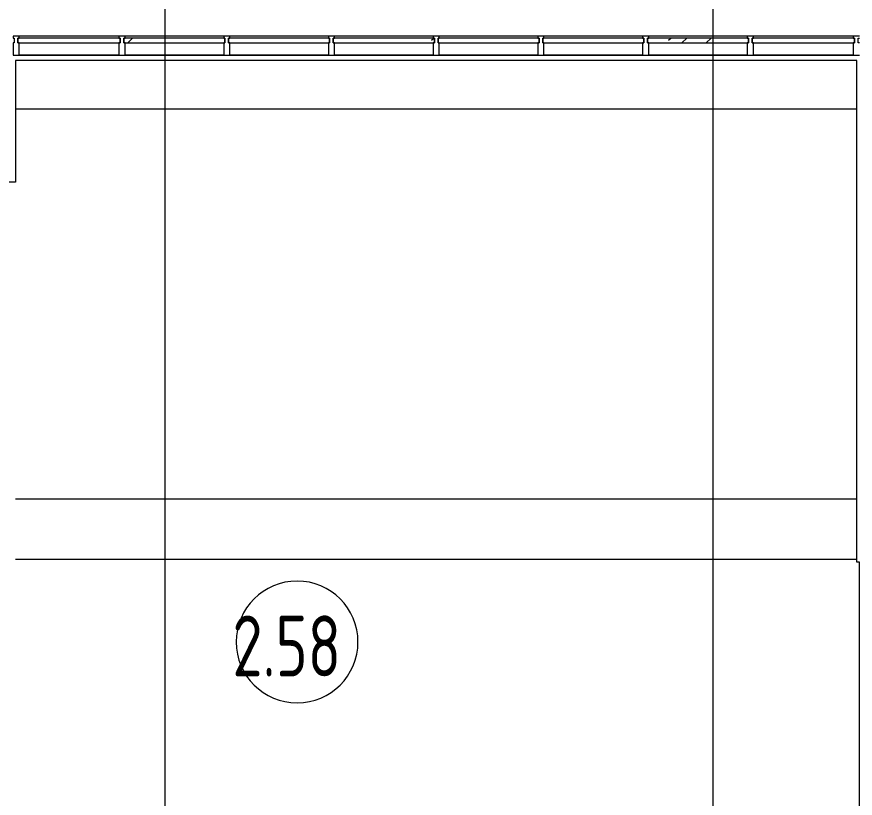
# Model space of a CAD drawing. Header units: millimetres. Extents: x -1113 to 415037, y -3642 to 354837.
# Drawn here: x 155563 to 162448, y 8940 to 15358 of the extents above; entities that cross this region are included whole.
import ezdxf

# ---------------------------------------------------------------- set-up
doc = ezdxf.new("R2010")
doc.units = ezdxf.units.MM
for name, color, linetype, lineweight in [('A-AREA-BNDY', 7, 'Continuous', 5), ('A-AREA-IDEN', 7, 'Continuous', 9), ('A-FLOR', 7, 'Continuous', 9), ('A-GLAZ-CURT', 7, 'Continuous', 9), ('A-GLAZ-CURT-1', 7, 'Continuous', 5), ('A-GLAZ-CURT-2', 7, 'Continuous', 20), ('A-GLAZ-CWMG', 7, 'Continuous', 9), ('A-GLAZ-CWMG-1', 7, 'Continuous', 20), ('Оси', 7, 'Continuous', 9)]:
    doc.layers.add(name, color=color, linetype=linetype, lineweight=lineweight)
doc.styles.add('СПДС', font='ГОСТ тип А.ttf', dxfattribs={"width": 0.9})

# ---------------------------------------------------------------- blocks, each defined once
blk = doc.blocks.new('Системная панель - Стекло - 40мм-23997895-Объем проектирования 2 этажа')
at = {"layer": 'A-GLAZ-CURT-1'}
h = blk.add_hatch(dxfattribs=at)
h.set_pattern_fill('FP_207', color=256, style=0, pattern_type=2)
h.set_pattern_definition([(45, (-7420, -14983), (-565.685, 565.685), [400, -1200]), (45, (-7820, -15183), (-565.685, 565.685), [1200, -400]), (45, (-7020, -15383), (-565.685, 565.685), [400, -1200])])
h.paths.add_polyline_path([(420, -40), (420, 0), (-420, 0), (-420, -40), (410, -40)])
at = {"layer": 'A-GLAZ-CURT-2'}
for p, q in [((420, 0), (-420, 0)), ((-420, 0), (-420, -40)), ((420, -40), (420, 0)), ((-420, -40), (420, -40))]:
    blk.add_line(p, q, dxfattribs=at)
blk = doc.blocks.new('Прямоугольный импост - Импост структурный с накладкой - 160мм-23771928-Объем проектирования 2 этажа')
at = {"layer": 'A-GLAZ-CWMG'}
for p, q in [((7630, 15200), (6810, 15200)), ((7630, 15043), (6810, 15043))]:
    blk.add_line(p, q, dxfattribs=at)
blk = doc.blocks.new('Прямоугольный импост - Импост структурный с накладкой - 160мм-23997896-Объем проектирования 2 этажа')
at = {"layer": 'A-GLAZ-CWMG-1'}
for p, q in [((-50, 40), (-50, 140)), ((-50, 140), (-0.3, 140)), ((-40, 40), (-50, 40)), ((-50, -17), (-50, 0)), ((-50, 0), (-40, 0)), ((-40, 0), (-40, 40)), ((-10, 40), (-10, 0)), ((-0.3, 40), (-10, 40)), ((-10, 0), (-0.3, 0)), ((-0.3, -17), (-50, -17))]:
    blk.add_line(p, q, dxfattribs=at)
blk = doc.blocks.new('Прямоугольный импост - Импост структурный с накладкой - 160мм-23997897-Объем проектирования 2 этажа')
at = {"layer": 'A-GLAZ-CWMG-1'}
for p, q in [((0, 140), (-50, 140)), ((-50, 140), (-50, 40)), ((0, 40), (0, 140)), ((-50, 40), (-40, 40)), ((-40, 0), (-50, 0)), ((-50, 0), (-50, -17)), ((-40, 40), (-40, 0)), ((-10, 0), (-10, 40)), ((-10, 40), (0, 40)), ((0, 0), (-10, 0)), ((0, -17), (0, 0)), ((-50, -17), (0, -17))]:
    blk.add_line(p, q, dxfattribs=at)
blk = doc.blocks.new('Системная панель - Стекло - 40мм-23997898-Объем проектирования 2 этажа')
at = {"layer": 'A-GLAZ-CURT-2'}
for p, q in [((420.1, 0), (-420.1, 0)), ((-420.1, 0), (-420.1, -40)), ((-420.1, -40), (420.1, -40)), ((420.1, -40), (420.1, 0))]:
    blk.add_line(p, q, dxfattribs=at)
blk = doc.blocks.new('Прямоугольный импост - Импост структурный с накладкой - 160мм-23771920-Объем проектирования 2 этажа')
at = {"layer": 'A-GLAZ-CWMG'}
for p, q in [((13660.3, 15200), (12840, 15200)), ((13660.3, 15043), (12840, 15043))]:
    blk.add_line(p, q, dxfattribs=at)
blk = doc.blocks.new('Прямоугольный импост - Импост структурный с накладкой - 160мм-23997894-Объем проектирования 2 этажа')
at = {"layer": 'A-GLAZ-CWMG-1'}
for p, q in [((-25, 40), (-25, 140)), ((-25, 140), (25, 140)), ((25, 140), (25, 40)), ((-15, 40), (-25, 40)), ((-25, -17), (-25, 0)), ((-25, 0), (-15, 0)), ((-15, 0), (-15, 40)), ((15, 40), (15, 0)), ((25, 40), (15, 40)), ((15, 0), (25, 0)), ((25, 0), (25, -17)), ((25, -17), (-25, -17))]:
    blk.add_line(p, q, dxfattribs=at)
blk = doc.blocks.new('Системная панель - Стекло - 40мм-23997899-Объем проектирования 2 этажа')
at = {"layer": 'A-GLAZ-CURT-2'}
for p, q in [((415, 0), (-415, 0)), ((-415, 0), (-415, -40)), ((415, -40), (415, 0)), ((-415, -40), (415, -40))]:
    blk.add_line(p, q, dxfattribs=at)
blk = doc.blocks.new('Прямоугольный импост - Импост структурный с накладкой - 160мм-23771909-Объем проектирования 2 этажа')
at = {"layer": 'A-GLAZ-CWMG'}
for p, q in [((11930, 15200), (11120, 15200)), ((11930, 15043), (11120, 15043))]:
    blk.add_line(p, q, dxfattribs=at)
blk = doc.blocks.new('Системная панель - Стекло - 40мм-V433-Объем проектирования 2 этажа')
at = {"layer": 'A-GLAZ-CURT-2'}
for p, q in [((415, 0), (-415, 0)), ((-415, 0), (-415, -40)), ((415, -40), (415, 0)), ((-415, -40), (415, -40))]:
    blk.add_line(p, q, dxfattribs=at)
blk = doc.blocks.new('Системная панель - Стекло - 40мм-V434-Объем проектирования 2 этажа')
at = {"layer": 'A-GLAZ-CURT-1'}
h = blk.add_hatch(dxfattribs=at)
h.set_pattern_fill('FP_208', color=256, style=0, pattern_type=2)
h.set_pattern_definition([(45, (-10005, -14983), (-565.685, 565.685), [400, -1200]), (45, (-10405, -15183), (-565.685, 565.685), [1200, -400]), (45, (-9605, -15383), (-565.685, 565.685), [400, -1200])])
h.paths.add_polyline_path([(415, -40), (415, 0), (-415, 0), (-415, -40), (405, -40)])
at = {"layer": 'A-GLAZ-CURT-2'}
for p, q in [((415, 0), (-415, 0)), ((-415, 0), (-415, -40)), ((415, -40), (415, 0)), ((-415, -40), (415, -40))]:
    blk.add_line(p, q, dxfattribs=at)
blk = doc.blocks.new('Системная панель - Стекло - 40мм-V435-Объем проектирования 2 этажа')
at = {"layer": 'A-GLAZ-CURT-1'}
h = blk.add_hatch(dxfattribs=at)
h.set_pattern_fill('FP_209', color=256, style=0, pattern_type=2)
h.set_pattern_definition([(45, (-8285, -14983), (-565.685, 565.685), [400, -1200]), (45, (-8685, -15183), (-565.685, 565.685), [1200, -400]), (45, (-7885, -15383), (-565.685, 565.685), [400, -1200])])
h.paths.add_polyline_path([(415, -40), (415, 0), (-415, 0), (-415, -40), (405, -40)])
at = {"layer": 'A-GLAZ-CURT-2'}
for p, q in [((415, 0), (-415, 0)), ((-415, 0), (-415, -40)), ((415, -40), (415, 0)), ((-415, -40), (415, -40))]:
    blk.add_line(p, q, dxfattribs=at)
blk = doc.blocks.new('Системная панель - Стекло - 40мм-V436-Объем проектирования 2 этажа')
at = {"layer": 'A-GLAZ-CURT-1'}
h = blk.add_hatch(dxfattribs=at)
h.set_pattern_fill('FP_210', color=256, style=0, pattern_type=2)
h.set_pattern_definition([(45, (-12585, -14983), (-565.685, 565.685), [400, -1200]), (45, (-12985, -15183), (-565.685, 565.685), [1200, -400]), (45, (-12185, -15383), (-565.685, 565.685), [400, -1200])])
h.paths.add_polyline_path([(415, -40), (415, 0), (-415, 0), (-415, -40), (405, -40)])
at = {"layer": 'A-GLAZ-CURT-2'}
for p, q in [((415, 0), (-415, 0)), ((-415, 0), (-415, -40)), ((415, -40), (415, 0)), ((-415, -40), (415, -40))]:
    blk.add_line(p, q, dxfattribs=at)
blk = doc.blocks.new('Системная панель - Стекло - 40мм-V437-Объем проектирования 2 этажа')
at = {"layer": 'A-GLAZ-CURT-1'}
h = blk.add_hatch(dxfattribs=at)
h.set_pattern_fill('FP_211', color=256, style=0, pattern_type=2)
h.set_pattern_definition([(45, (-10865, -14983), (-565.685, 565.685), [400, -1200]), (45, (-11265, -15183), (-565.685, 565.685), [1200, -400]), (45, (-10465, -15383), (-565.685, 565.685), [400, -1200])])
h.paths.add_polyline_path([(415, -40), (415, 0), (-415, 0), (-415, -40), (405, -40)])
at = {"layer": 'A-GLAZ-CURT-2'}
for p, q in [((415, 0), (-415, 0)), ((-415, 0), (-415, -40)), ((415, -40), (415, 0)), ((-415, -40), (415, -40))]:
    blk.add_line(p, q, dxfattribs=at)
blk = doc.blocks.new('Марка_Помещения - Номер-25198446-Объем проектирования 2 этажа')
at = {"layer": 'A-AREA-IDEN'}
for start, end in [(360, 180), (180, 360)]:
    blk.add_arc((0, 0), 2.5, start, end, dxfattribs=at)

msp = doc.modelspace()

# ---------------------------------------------------------------- linework, layer by layer
at = {"layer": 'A-AREA-BNDY', "flags": 128}
msp.add_lwpolyline([(162482.1, 7920), (162482.1, 10879.5), (162461.4, 10879.5), (162461.4, 15000), (155553.1, 15000), (155553.1, 13999), (154351.7, 13999), (153053.1, 13999), (153053.1, 10879), (149318.6, 10879), (149318.6, 10446.5), (149318.6, 10160), (149317.1, 10160), (149317.1, 8961), (149318.6, 8961), (149318.6, 8521), (150043.1, 8521), (150043.1, 7921), (155302.1, 7921), (162341.4, 7921), (162341.4, 7920)], close=True, dxfattribs=at)
at = {"layer": 'A-FLOR'}
for p, q in [((162482.1, 15040), (155552.1, 15040)), ((162462.4, 14600), (155552.1, 14600)), ((155552.1, 11400), (162462.4, 11400)), ((162462.4, 10900), (155552.1, 10900))]:
    msp.add_line(p, q, dxfattribs=at)
at = {"layer": 'Оси'}
for points in [[(156782.1, -1906.3), (156782.1, 3093.7), (156782.1, 22398.1), (156782.1, 27398.1)], [(161282.1, -1906.3), (161282.1, 3093.7), (161282.1, 22398.1), (161282.1, 27398.1)]]:
    msp.add_lwpolyline(points, dxfattribs=at)

# ---------------------------------------------------------------- block references
at = {"layer": 'A-AREA-IDEN', "xscale": 199.9999999999999, "yscale": 199.9999999999999, "zscale": 199.9999999999999}
msp.add_blockref('Марка_Помещения - Номер-25198446-Объем проектирования 2 этажа', (157864.9, 10223.3), dxfattribs=at)
at = {"layer": 'A-GLAZ-CURT'}
for name, p in [('Системная панель - Стекло - 40мм-23997895-Объем проектирования 2 этажа', (155992.1, 15183)), ('Системная панель - Стекло - 40мм-V435-Объем проектирования 2 этажа', (156857.1, 15183)), ('Системная панель - Стекло - 40мм-V433-Объем проектирования 2 этажа', (157717.1, 15183)), ('Системная панель - Стекло - 40мм-V434-Объем проектирования 2 этажа', (158577.1, 15183)), ('Системная панель - Стекло - 40мм-V437-Объем проектирования 2 этажа', (159437.1, 15183)), ('Системная панель - Стекло - 40мм-23997899-Объем проектирования 2 этажа', (160297.1, 15183)), ('Системная панель - Стекло - 40мм-V436-Объем проектирования 2 этажа', (161157.1, 15183)), ('Системная панель - Стекло - 40мм-23997898-Объем проектирования 2 этажа', (162022.3, 15183))]:
    msp.add_blockref(name, p, dxfattribs=at)
at = {"layer": 'A-GLAZ-CWMG', "rotation": 180}
msp.add_blockref('Прямоугольный импост - Импост структурный с накладкой - 160мм-23997897-Объем проектирования 2 этажа', (155532.1, 15183), dxfattribs=at)
at = {"layer": 'A-GLAZ-CWMG'}
for name, p in [('Прямоугольный импост - Импост структурный с накладкой - 160мм-23771928-Объем проектирования 2 этажа', (148772.1, 0)), ('Прямоугольный импост - Импост структурный с накладкой - 160мм-23771909-Объем проектирования 2 этажа', (145332.1, 0)), ('Прямоугольный импост - Импост структурный с накладкой - 160мм-23771909-Объем проектирования 2 этажа', (146192.1, 0)), ('Прямоугольный импост - Импост структурный с накладкой - 160мм-23771909-Объем проектирования 2 этажа', (147052.1, 0)), ('Прямоугольный импост - Импост структурный с накладкой - 160мм-23771909-Объем проектирования 2 этажа', (147912.1, 0)), ('Прямоугольный импост - Импост структурный с накладкой - 160мм-23771909-Объем проектирования 2 этажа', (148772.1, 0)), ('Прямоугольный импост - Импост структурный с накладкой - 160мм-23771909-Объем проектирования 2 этажа', (149632.1, 0)), ('Прямоугольный импост - Импост структурный с накладкой - 160мм-23771920-Объем проектирования 2 этажа', (148772.1, 0))]:
    msp.add_blockref(name, p, dxfattribs=at)
at = {"layer": 'A-GLAZ-CWMG', "extrusion": (0, 0, -1), "rotation": 180}
for name, p in [('Прямоугольный импост - Импост структурный с накладкой - 160мм-23997894-Объем проектирования 2 этажа', (-156427.1, 15183)), ('Прямоугольный импост - Импост структурный с накладкой - 160мм-23997894-Объем проектирования 2 этажа', (-157287.1, 15183)), ('Прямоугольный импост - Импост структурный с накладкой - 160мм-23997894-Объем проектирования 2 этажа', (-158147.1, 15183)), ('Прямоугольный импост - Импост структурный с накладкой - 160мм-23997894-Объем проектирования 2 этажа', (-159007.1, 15183)), ('Прямоугольный импост - Импост структурный с накладкой - 160мм-23997894-Объем проектирования 2 этажа', (-159867.1, 15183)), ('Прямоугольный импост - Импост структурный с накладкой - 160мм-23997894-Объем проектирования 2 этажа', (-160727.1, 15183)), ('Прямоугольный импост - Импост структурный с накладкой - 160мм-23997894-Объем проектирования 2 этажа', (-161587.1, 15183)), ('Прямоугольный импост - Импост структурный с накладкой - 160мм-23997896-Объем проектирования 2 этажа', (-162482.4, 15183))]:
    msp.add_blockref(name, p, dxfattribs=at)

# ---------------------------------------------------------------- texts
at = {"layer": 'A-AREA-IDEN', "insert": (157333.5, 10440.5), "char_height": 500, "width": 1327.594, "attachment_point": 1, "style": 'СПДС'}
msp.add_mtext('2.58', dxfattribs=at)

doc.saveas('drawing.dxf')
